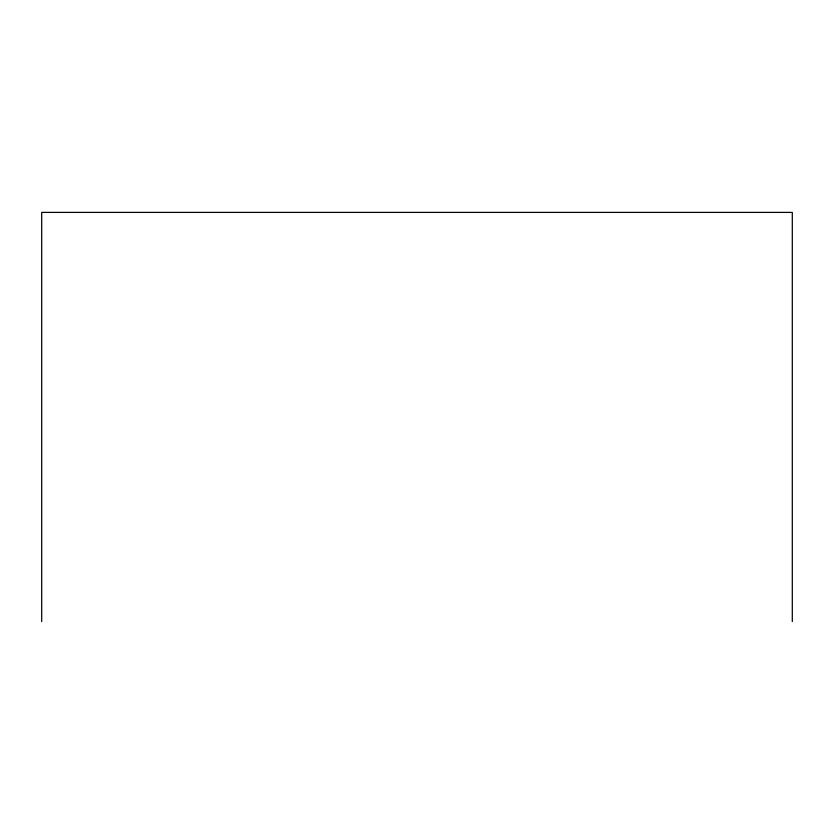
<?xml version="1.0" encoding="UTF-8"?>
<svg xmlns="http://www.w3.org/2000/svg" width="834" height="834" viewBox="0 0 834 834"><rect width="100%" height="100%" fill="white"/><g stroke="black" fill="none" stroke-linecap="round" stroke-linejoin="round"><path stroke-width="1.25" d="M792.3 621.601L792.3 212.399L41.7 212.399L41.7 621.601"/></g></svg>
